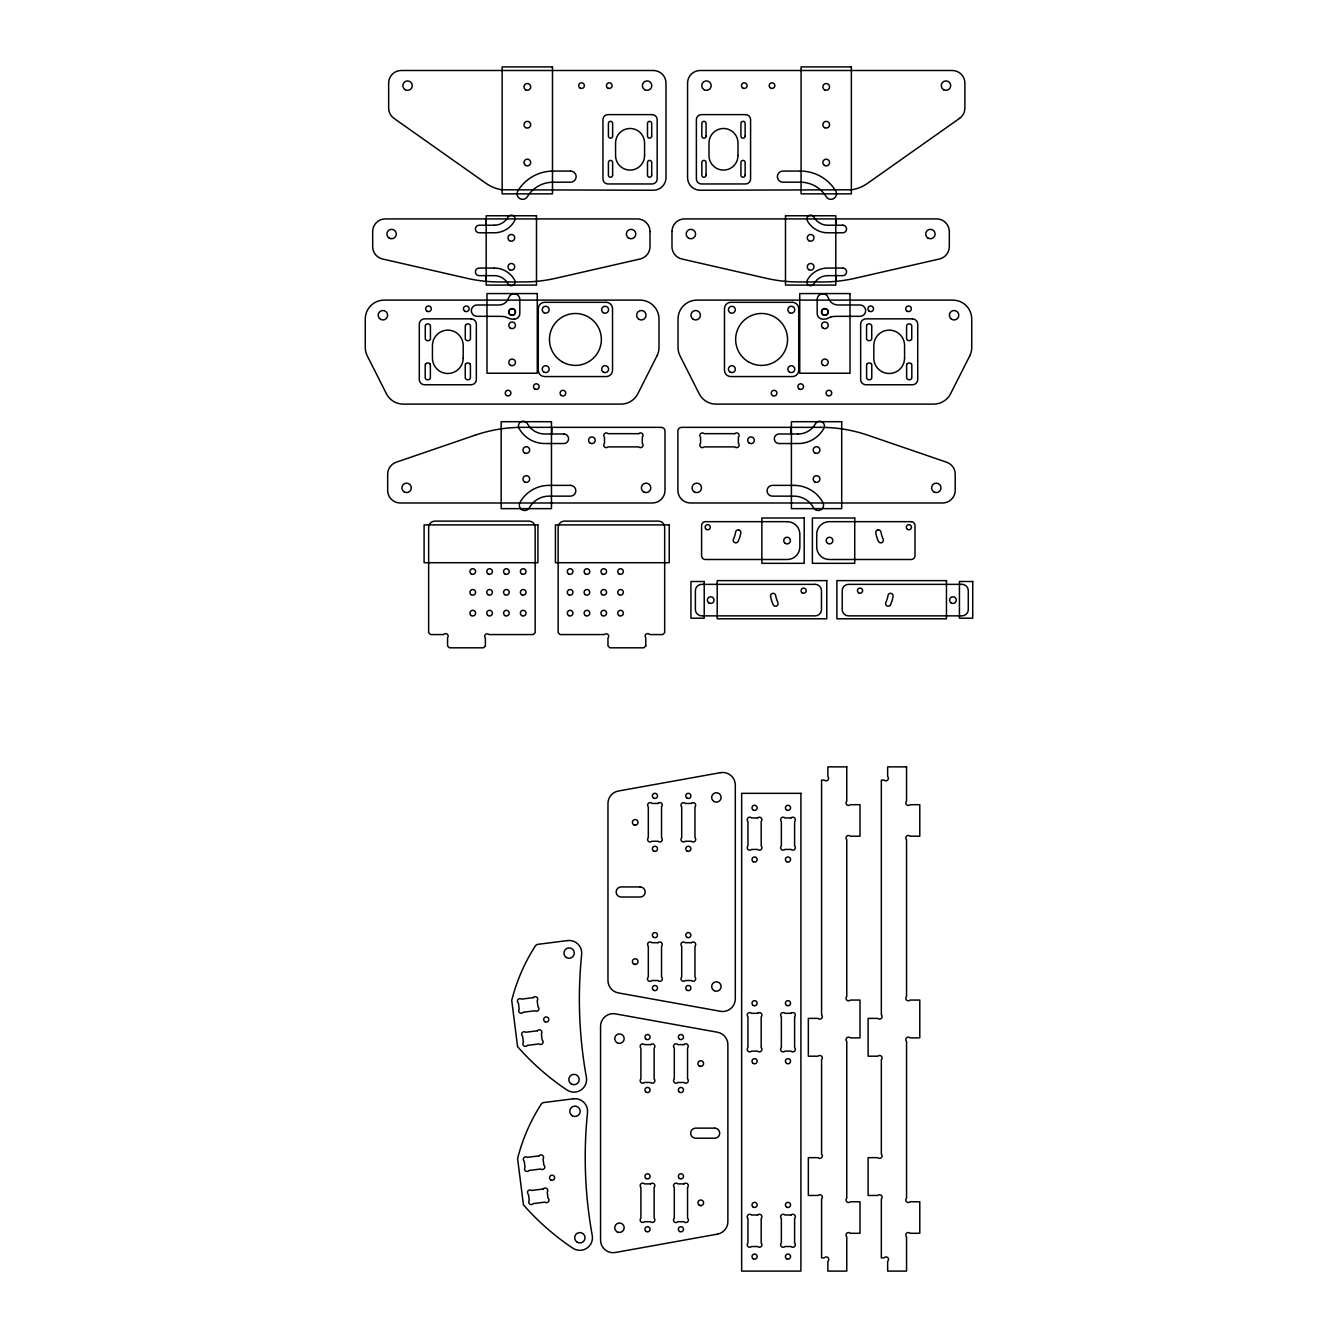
<?xml version="1.0" encoding="UTF-8"?>
<svg xmlns="http://www.w3.org/2000/svg" width="1338" height="1338" viewBox="0 0 1338 1338"><rect width="100%" height="100%" fill="white"/><g stroke="black" fill="none" stroke-linecap="round" stroke-linejoin="round"><path stroke-width="1.5" d="M836.166 281.315L836.166 275.645M836.166 225.219L836.166 218.914M425.484 364.087L426.37 363.284A2.994 2.994 0 0 1 429.414 363.418L430.083 364.087M465.524 364.087L466.193 363.418A2.994 2.994 0 0 1 469.22 363.3L470.123 364.087M866.89 364.087L867.777 363.284A2.994 2.994 0 0 1 870.821 363.418L871.49 364.087M906.93 364.087L907.599 363.418A2.994 2.994 0 0 1 910.626 363.3L911.513 364.087M910.576 340.354L911.462 339.551A1.806 1.806 0 0 0 911.747 338.581L911.747 325.97A1.806 1.806 0 0 0 911.446 325L910.793 324.331A2.994 2.994 0 0 0 907.749 324.231L906.863 325A1.806 1.806 0 0 0 906.579 325.97L906.579 338.581A1.806 1.806 0 0 0 906.863 339.551L907.532 340.22A2.994 2.994 0 0 0 910.559 340.337M791.026 427.357L791.026 433.663M551.858 427.357L551.858 433.663M485.811 218.914L485.811 225.219M485.811 275.645L485.811 281.315M425.484 364.087A1.806 1.806 0 0 0 425.2 365.057L425.2 377.651A1.806 1.806 0 0 0 425.484 378.621L426.153 379.29A2.994 2.994 0 0 0 429.197 379.407L430.083 378.621A1.806 1.806 0 0 0 430.368 377.651L430.368 365.057A1.806 1.806 0 0 0 430.083 364.087M465.524 364.087A1.806 1.806 0 0 0 465.239 365.057L465.239 377.651A1.806 1.806 0 0 0 465.524 378.621L466.41 379.423A2.994 2.994 0 0 0 469.437 379.29L470.123 378.621A1.806 1.806 0 0 0 470.407 377.651L470.407 365.057A1.806 1.806 0 0 0 470.106 364.087M871.473 364.087A1.806 1.806 0 0 1 871.774 365.057L871.774 377.651A1.806 1.806 0 0 1 871.473 378.621L870.603 379.423A2.994 2.994 0 0 1 867.559 379.29L866.89 378.621A1.806 1.806 0 0 1 866.606 377.651L866.606 365.057A1.806 1.806 0 0 1 866.89 364.087M911.513 364.087A1.806 1.806 0 0 1 911.814 365.057L911.814 377.651A1.806 1.806 0 0 1 911.513 378.621L910.844 379.29A2.994 2.994 0 0 1 907.816 379.407L906.93 378.621A1.806 1.806 0 0 1 906.629 377.651L906.629 365.057A1.806 1.806 0 0 1 906.93 364.087M700.978 1066.369A4.566 4.566 0 0 1 700.443 1066.369M700.978 1205.638A4.566 4.566 0 0 1 700.443 1205.638M635.399 964.43A4.566 4.566 0 0 1 634.864 964.43M635.399 825.178A4.566 4.566 0 0 1 634.864 825.178M650 231.524L650 246.677A12.611 12.611 0 0 1 640.216 258.97L555.655 278.304A144.972 144.972 0 0 1 523.342 281.95L499.342 281.95A144.972 144.972 0 0 1 467.029 278.304L382.467 258.97A12.611 12.611 0 0 1 372.683 246.677L372.683 231.524A12.611 12.611 0 0 1 385.277 218.914L637.406 218.914A12.611 12.611 0 0 1 650 231.524M671.977 231.524L671.977 246.677A12.611 12.611 0 0 0 681.778 258.97L766.34 278.304A144.972 144.972 0 0 0 798.635 281.95L822.653 281.95A144.972 144.972 0 0 0 854.949 278.304L939.51 258.97A12.611 12.611 0 0 0 949.311 246.677L949.311 231.524A12.611 12.611 0 0 0 936.7 218.914L684.588 218.914A12.611 12.611 0 0 0 671.977 231.524M785.49 215.769L785.49 285.094L835.798 285.094L835.798 215.769L785.49 215.769M656.941 355.941L637.841 393.74A18.916 18.916 0 0 1 620.966 404.109L403.29 404.109A18.916 18.916 0 0 1 386.414 393.74L367.298 355.941A18.916 18.916 0 0 1 365.274 347.412L365.274 319.013A18.916 18.916 0 0 1 384.173 300.113L640.066 300.113A18.916 18.916 0 0 1 658.982 319.013L658.982 347.412A18.916 18.916 0 0 1 656.941 355.941M969.699 355.941L950.599 393.74A18.916 18.916 0 0 1 933.723 404.109L716.047 404.109A18.916 18.916 0 0 1 699.172 393.74L680.055 355.941A18.916 18.916 0 0 1 678.032 347.412L678.032 319.013A18.916 18.916 0 0 1 696.931 300.113L952.823 300.113A18.916 18.916 0 0 1 971.739 319.013L971.739 347.412A18.916 18.916 0 0 1 969.699 355.941M425.685 324.816L425.551 325A1.806 1.806 0 0 0 425.267 325.97L425.267 338.581A1.806 1.806 0 0 0 425.551 339.551L426.437 340.354A2.994 2.994 0 0 0 429.481 340.22L430.15 339.551A1.806 1.806 0 0 0 430.435 338.581L430.435 325.97A1.806 1.806 0 0 0 430.134 325L429.264 324.214A2.994 2.994 0 0 0 426.22 324.331L425.685 324.816M465.691 324.816L465.557 325A1.806 1.806 0 0 0 465.273 325.97L465.273 338.581A1.806 1.806 0 0 0 465.557 339.551L466.226 340.22A2.994 2.994 0 0 0 469.27 340.337L470.156 339.551A1.806 1.806 0 0 0 470.441 338.581L470.441 325.97A1.806 1.806 0 0 0 470.156 325L469.487 324.331A2.994 2.994 0 0 0 466.46 324.231L465.691 324.816M866.991 324.816L866.857 325A1.806 1.806 0 0 0 866.556 325.97L866.556 338.581A1.806 1.806 0 0 0 866.857 339.551L867.726 340.354A2.994 2.994 0 0 0 870.77 340.22L871.439 339.551A1.806 1.806 0 0 0 871.74 338.581L871.74 325.97A1.806 1.806 0 0 0 871.439 325L870.57 324.214A2.994 2.994 0 0 0 867.526 324.331L866.991 324.816M485.376 645.919L483.486 647.809L449.451 647.809L447.561 645.919L447.561 637.708A2.525 2.525 0 0 0 447.193 634.128A2.525 2.525 0 0 0 443.614 634.563L430.535 634.563L428.645 632.673L428.645 527.423A6.305 6.305 0 0 1 434.95 521.118L528.861 521.118A6.305 6.305 0 0 1 535.167 527.423L535.167 632.673L533.277 634.563L488.939 634.563A2.525 2.525 0 0 0 485.376 634.563A2.525 2.525 0 0 0 485.376 638.126L485.376 645.919M645.769 645.919L643.879 647.809L609.844 647.809L607.954 645.919L607.954 638.126A2.525 2.525 0 0 0 607.954 634.563A2.525 2.525 0 0 0 604.375 634.563L560.053 634.563L558.147 632.673L558.147 527.423A6.305 6.305 0 0 1 564.452 521.118L658.363 521.118A6.305 6.305 0 0 1 664.668 527.423L664.668 632.673L662.778 634.563L649.699 634.563A2.525 2.525 0 0 0 646.137 634.128A2.525 2.525 0 0 0 645.769 637.708L645.769 645.919M830.58 317.039L827.135 318.661A15.722 15.722 0 0 1 823.589 319.163L822.536 319.146A5.67 5.67 0 0 1 817.184 313.493L817.184 299.327A5.67 5.67 0 0 1 828.272 297.722A10.169 10.169 0 0 0 838.023 304.997L860.016 304.997A5.67 5.67 0 0 1 865.669 310.667A5.67 5.67 0 0 1 860.016 316.32L838.023 316.32A41.026 41.026 0 0 0 832.336 316.621L830.58 317.039M959.547 118.38L867.542 183.339A37.815 37.815 0 0 1 851.754 189.779L700.175 190.247A12.611 12.611 0 0 1 687.565 177.653L687.565 83.107A12.611 12.611 0 0 1 700.175 70.496L952.288 70.496A12.611 12.611 0 0 1 964.882 83.107L964.882 108.094A12.611 12.611 0 0 1 959.547 118.38M475.107 435.185L396.182 462.246A12.611 12.611 0 0 0 387.669 474.17L387.669 490.377A12.611 12.611 0 0 0 400.279 502.988L652.392 502.988A12.611 12.611 0 0 0 665.003 490.377L665.003 431.137A3.78 3.78 0 0 0 661.206 427.357L522.138 427.357A144.972 144.972 0 0 0 475.107 435.185M720.446 772.662L618.34 791.026A12.611 12.611 0 0 0 607.97 803.436L607.97 980.52A12.611 12.611 0 0 0 618.34 992.913L720.446 1011.294A12.611 12.611 0 0 0 735.298 998.884L735.298 785.072A12.611 12.611 0 0 0 720.446 772.662M717.503 1234.121L615.396 1252.485A12.611 12.611 0 0 1 600.561 1240.075L600.561 1026.279A12.611 12.611 0 0 1 615.396 1013.87L717.503 1032.234A12.611 12.611 0 0 1 727.872 1044.644L727.872 1221.711A12.611 12.611 0 0 1 717.503 1234.121M567.529 940.581L538.01 944.31A3.78 3.78 0 0 0 535.3 946.016A182.788 182.788 0 0 0 511.735 1000.372L517.572 1046.634A252.113 252.113 0 0 0 566.978 1090.002A12.611 12.611 0 0 0 586.395 1077.274A437.827 437.827 0 0 1 581.662 954.379A12.611 12.611 0 0 0 567.529 940.581M533.21 997.646L521.519 999.135A2.525 2.525 0 0 0 517.973 999.57A2.525 2.525 0 0 0 518.425 1003.115L519.194 1009.17A2.525 2.525 0 0 0 519.646 1012.699A2.525 2.525 0 0 0 523.175 1012.264L534.865 1010.775A2.525 2.525 0 0 0 538.394 1010.341A2.525 2.525 0 0 0 537.96 1006.795L537.19 1000.74A2.525 2.525 0 0 0 536.739 997.195A2.525 2.525 0 0 0 533.21 997.646M537.391 1030.795L525.7 1032.267A2.525 2.525 0 0 0 522.171 1032.719A2.525 2.525 0 0 0 522.623 1036.248L523.392 1042.302A2.525 2.525 0 0 0 523.827 1045.848A2.525 2.525 0 0 0 527.373 1045.396L539.047 1043.924A2.525 2.525 0 0 0 542.592 1043.473A2.525 2.525 0 0 0 542.141 1039.944L541.372 1033.873A2.525 2.525 0 0 0 540.937 1030.344A2.525 2.525 0 0 0 537.391 1030.795M573.4 1098.782L543.864 1102.529A3.78 3.78 0 0 0 541.171 1104.235A182.788 182.788 0 0 0 517.589 1158.574L523.442 1204.852A252.113 252.113 0 0 0 572.848 1248.22A12.611 12.611 0 0 0 592.249 1235.492A437.827 437.827 0 0 1 587.516 1112.58A12.611 12.611 0 0 0 573.4 1098.782M539.063 1155.865L527.373 1157.337A2.525 2.525 0 0 0 523.844 1157.788A2.525 2.525 0 0 0 524.279 1161.317L525.048 1167.388A2.525 2.525 0 0 0 525.5 1170.917A2.525 2.525 0 0 0 529.045 1170.466L540.719 1168.994A2.525 2.525 0 0 0 544.265 1168.542A2.525 2.525 0 0 0 543.813 1165.013L543.044 1158.959A2.525 2.525 0 0 0 542.592 1155.413A2.525 2.525 0 0 0 539.063 1155.865M543.245 1188.997L531.571 1190.486A2.525 2.525 0 0 0 528.025 1190.92A2.525 2.525 0 0 0 528.477 1194.466L529.246 1200.521A2.525 2.525 0 0 0 529.697 1204.066A2.525 2.525 0 0 0 533.226 1203.615L544.917 1202.143A2.525 2.525 0 0 0 548.446 1201.691A2.525 2.525 0 0 0 548.011 1198.146L547.242 1192.091A2.525 2.525 0 0 0 546.79 1188.562A2.525 2.525 0 0 0 543.245 1188.997M514.461 319.146L513.424 319.163A15.722 15.722 0 0 1 509.878 318.645L504.677 316.671A41.026 41.026 0 0 0 498.99 316.353L476.997 316.32A5.67 5.67 0 0 1 471.327 310.667A5.67 5.67 0 0 1 476.997 304.997L498.99 304.997A10.169 10.169 0 0 0 508.741 297.722A5.67 5.67 0 0 1 519.83 299.327L519.83 313.493A5.67 5.67 0 0 1 514.461 319.146M552.477 66.9L502.168 66.9L502.168 193.859L552.477 193.859L552.477 66.9M851.369 66.9L801.077 66.9L801.077 193.859L851.369 193.859L851.369 66.9M653.379 70.496L401.266 70.496A12.611 12.611 0 0 0 388.656 83.107L388.656 108.094A12.611 12.611 0 0 0 393.991 118.38L485.995 183.339A37.815 37.815 0 0 0 501.8 189.779L653.379 190.247A12.611 12.611 0 0 0 665.99 177.653L665.99 83.107A12.611 12.611 0 0 0 653.379 70.496M652.124 114.616L608.004 114.616A5.034 5.034 0 0 0 602.953 119.667L602.953 178.907A5.034 5.034 0 0 0 608.004 183.958L652.124 183.958A5.034 5.034 0 0 0 657.159 178.907L657.159 119.667A5.034 5.034 0 0 0 652.124 114.616M745.55 114.616L701.43 114.616A5.034 5.034 0 0 0 696.379 119.667L696.379 178.907A5.034 5.034 0 0 0 701.43 183.958L745.55 183.958A5.034 5.034 0 0 0 750.585 178.907L750.585 119.667A5.034 5.034 0 0 0 745.55 114.616M570.59 171.08L553.163 171.08A41.378 41.378 0 0 0 517.856 190.866A5.569 5.569 0 0 0 519.713 198.526A5.569 5.569 0 0 0 527.356 196.686A30.256 30.256 0 0 1 553.163 182.202L570.59 182.202A5.569 5.569 0 0 0 576.143 176.633A5.569 5.569 0 0 0 570.59 171.08M800.375 171.08L782.964 171.08A5.569 5.569 0 0 0 777.395 176.633A5.569 5.569 0 0 0 782.964 182.202L800.375 182.202A30.256 30.256 0 0 1 826.182 196.686A5.569 5.569 0 0 0 833.842 198.526A5.569 5.569 0 0 0 835.681 190.866A41.378 41.378 0 0 0 800.375 171.08M536.488 215.769L486.196 215.769L486.196 285.094L536.488 285.094L536.488 215.769M494.324 225.219L479.205 225.219A3.78 3.78 0 0 0 475.408 228.999A3.78 3.78 0 0 0 479.205 232.779L494.324 232.779A23.181 23.181 0 0 0 514.662 220.737A3.78 3.78 0 0 0 513.156 215.602A3.78 3.78 0 0 0 508.022 217.091A15.604 15.604 0 0 1 494.324 225.219M842.789 225.219L827.653 225.219A15.604 15.604 0 0 1 813.956 217.107A3.78 3.78 0 0 0 808.821 215.602A3.78 3.78 0 0 0 807.332 220.737A23.181 23.181 0 0 0 827.653 232.779L842.789 232.779A3.78 3.78 0 0 0 846.569 228.999A3.78 3.78 0 0 0 842.789 225.219M494.324 268.068L479.205 268.068A3.78 3.78 0 0 0 475.408 271.865A3.78 3.78 0 0 0 479.205 275.645L494.324 275.645A15.604 15.604 0 0 1 508.022 283.756A3.78 3.78 0 0 0 513.156 285.262A3.78 3.78 0 0 0 514.662 280.127A23.181 23.181 0 0 0 494.324 268.068M842.789 268.068L827.653 268.068A23.181 23.181 0 0 0 807.332 280.127A3.78 3.78 0 0 0 808.821 285.262A3.78 3.78 0 0 0 813.956 283.756A15.604 15.604 0 0 1 827.653 275.645L842.789 275.645A3.78 3.78 0 0 0 846.569 271.865A3.78 3.78 0 0 0 842.789 268.068M537.274 293.574L486.982 293.574L486.982 373.218L537.274 373.218L537.274 293.574M850.031 293.574L799.739 293.574L799.739 373.218L850.031 373.218L850.031 293.574M606.231 302.321L544.583 302.321A6.305 6.305 0 0 0 538.277 308.61L538.277 370.258A6.305 6.305 0 0 0 544.583 376.563L606.231 376.563A6.305 6.305 0 0 0 612.536 370.258L612.536 308.61A6.305 6.305 0 0 0 606.231 302.321M792.431 302.321L730.782 302.321A6.305 6.305 0 0 0 724.477 308.61L724.477 370.258A6.305 6.305 0 0 0 730.782 376.563L792.431 376.563A6.305 6.305 0 0 0 798.719 370.258L798.719 308.61A6.305 6.305 0 0 0 792.431 302.321M471.06 318.845L424.581 318.845A5.302 5.302 0 0 0 419.296 324.147L419.296 379.49A5.302 5.302 0 0 0 424.581 384.775L471.06 384.775A5.302 5.302 0 0 0 476.345 379.49L476.345 324.147A5.302 5.302 0 0 0 471.06 318.845M912.416 318.845L865.954 318.845A5.302 5.302 0 0 0 860.652 324.147L860.652 379.49A5.302 5.302 0 0 0 865.954 384.775L912.416 384.775A5.302 5.302 0 0 0 917.717 379.49L917.717 324.147A5.302 5.302 0 0 0 912.416 318.845M551.473 421.704L501.181 421.704L501.181 508.641L551.473 508.641L551.473 421.704M841.702 421.704L791.41 421.704L791.41 508.641L841.702 508.641L841.702 421.704M820.763 427.357L681.678 427.357A3.78 3.78 0 0 0 677.881 431.137L677.881 490.377A12.611 12.611 0 0 0 690.492 502.988L942.604 502.988A12.611 12.611 0 0 0 955.215 490.377L955.215 474.17A12.611 12.611 0 0 0 946.702 462.246L867.777 435.185A144.972 144.972 0 0 0 820.763 427.357M638.744 433.663L608.054 433.663A2.525 2.525 0 0 0 604.492 433.663A2.525 2.525 0 0 0 604.492 437.225L604.492 443.33A2.525 2.525 0 0 0 604.492 446.892A2.525 2.525 0 0 0 608.054 446.892L638.744 446.892A2.525 2.525 0 0 0 642.307 446.892A2.525 2.525 0 0 0 642.307 443.33L642.307 437.225A2.525 2.525 0 0 0 642.307 433.663A2.525 2.525 0 0 0 638.744 433.663M734.83 433.663L704.139 433.663A2.525 2.525 0 0 0 700.577 433.663A2.525 2.525 0 0 0 700.577 437.225L700.577 443.33A2.525 2.525 0 0 0 700.577 446.892A2.525 2.525 0 0 0 704.139 446.892L734.83 446.892A2.525 2.525 0 0 0 738.392 446.892A2.525 2.525 0 0 0 738.392 443.33L738.392 437.225A2.525 2.525 0 0 0 738.392 433.663A2.525 2.525 0 0 0 734.83 433.663M563.816 433.98L544.717 433.98A19.736 19.736 0 0 1 527.406 423.728A4.783 4.783 0 0 0 520.917 421.838A4.783 4.783 0 0 0 519.027 428.327A29.285 29.285 0 0 0 544.7 443.53L563.816 443.53A4.783 4.783 0 0 0 568.583 438.764A4.783 4.783 0 0 0 563.816 433.98M798.167 433.98L779.067 433.98A4.783 4.783 0 0 0 774.301 438.764A4.783 4.783 0 0 0 779.067 443.53L798.184 443.53A29.285 29.285 0 0 0 823.857 428.327A4.783 4.783 0 0 0 821.967 421.838A4.783 4.783 0 0 0 815.478 423.728A19.736 19.736 0 0 1 798.167 433.98M570.44 485.376L548.898 485.376A33.015 33.015 0 0 0 519.964 502.536A5.385 5.385 0 0 0 522.088 509.845A5.385 5.385 0 0 0 529.396 507.704A22.244 22.244 0 0 1 548.914 496.147L570.44 496.147A5.385 5.385 0 0 0 575.825 490.762A5.385 5.385 0 0 0 570.44 485.376M793.986 485.376L772.444 485.376A5.385 5.385 0 0 0 767.059 490.762A5.385 5.385 0 0 0 772.444 496.147L793.969 496.147A22.244 22.244 0 0 1 813.487 507.704A5.385 5.385 0 0 0 820.796 509.845A5.385 5.385 0 0 0 822.92 502.536A33.015 33.015 0 0 0 793.986 485.376M804.205 518.007L761.857 518.007L761.857 563.331L804.205 563.331L804.205 518.007M854.731 518.007L812.383 518.007L812.383 563.331L854.731 563.331L854.731 518.007M787.262 521.669L705.377 521.669A3.78 3.78 0 0 0 701.597 525.466L701.597 555.705A3.78 3.78 0 0 0 705.377 559.501L787.262 559.501A12.611 12.611 0 0 0 799.856 546.891L799.856 534.28A12.611 12.611 0 0 0 787.262 521.669M911.211 521.669L829.326 521.669A12.611 12.611 0 0 0 816.715 534.28L816.715 546.891A12.611 12.611 0 0 0 829.326 559.501L911.211 559.501A3.78 3.78 0 0 0 914.991 555.705L914.991 525.466A3.78 3.78 0 0 0 911.211 521.669M537.909 524.897L424.096 524.897L424.096 562.713L537.909 562.713L537.909 524.897M669.234 524.897L555.421 524.897L555.421 562.713L669.234 562.713L669.234 524.897M826.784 580.625L717.201 580.625L717.201 618.792L826.784 618.792L826.784 580.625M946.468 580.625L836.886 580.625L836.886 618.792L946.468 618.792L946.468 580.625M704.223 581.495L690.943 581.495L690.943 618.206L704.223 618.206L704.223 581.495M972.726 581.495L959.446 581.495L959.446 618.206L972.726 618.206L972.726 581.495M815.16 584.355L701.697 584.355A6.305 6.305 0 0 0 695.392 590.66L695.392 609.559A6.305 6.305 0 0 0 701.697 615.865L815.16 615.865A6.305 6.305 0 0 0 821.465 609.559L821.465 590.66A6.305 6.305 0 0 0 815.16 584.355M961.972 584.355L848.526 584.355A6.305 6.305 0 0 0 842.221 590.66L842.221 609.559A6.305 6.305 0 0 0 848.526 615.865L961.972 615.865A6.305 6.305 0 0 0 968.277 609.559L968.277 590.66A6.305 6.305 0 0 0 961.972 584.355M846.77 766.875L827.871 766.875L827.871 776.542A2.525 2.525 0 0 1 827.871 780.104A2.525 2.525 0 0 1 824.308 780.104L821.565 780.104L821.565 1014.823A2.525 2.525 0 0 1 821.565 1018.385A2.525 2.525 0 0 1 818.003 1018.385L808.336 1018.385L808.336 1056.2L818.003 1056.2A2.525 2.525 0 0 1 821.565 1056.2A2.525 2.525 0 0 1 821.565 1059.78L821.565 1154.075A2.525 2.525 0 0 1 821.565 1157.654A2.525 2.525 0 0 1 818.003 1157.654L808.336 1157.654L808.336 1195.47L818.003 1195.47A2.525 2.525 0 0 1 821.565 1195.47A2.525 2.525 0 0 1 821.565 1199.032L821.565 1257.871L824.292 1257.871A2.525 2.525 0 0 1 828.005 1257.653A2.525 2.525 0 0 1 827.871 1261.383L827.871 1271.1L846.77 1271.1L846.77 1236.847A2.525 2.525 0 0 1 846.77 1233.285A2.525 2.525 0 0 1 850.349 1233.285L860.016 1233.285L860.016 1201.775L850.349 1201.775A2.525 2.525 0 0 1 846.77 1201.775A2.525 2.525 0 0 1 846.77 1198.196L846.77 1041.466A2.525 2.525 0 0 1 846.77 1037.887A2.525 2.525 0 0 1 850.349 1037.887L860.016 1037.887L860.016 1000.071L850.349 1000.071A2.525 2.525 0 0 1 846.77 1000.071A2.525 2.525 0 0 1 846.77 996.509L846.77 839.762A2.525 2.525 0 0 1 846.77 836.2A2.525 2.525 0 0 1 850.349 836.2L860.016 836.2L860.016 804.69L850.349 804.69A2.525 2.525 0 0 1 846.77 804.69A2.525 2.525 0 0 1 846.77 801.128L846.77 766.875M906.545 766.875L887.646 766.875L887.646 776.542A2.525 2.525 0 0 1 887.646 780.104A2.525 2.525 0 0 1 884.084 780.104L881.341 780.104L881.341 1014.823A2.525 2.525 0 0 1 881.341 1018.385A2.525 2.525 0 0 1 877.778 1018.385L868.111 1018.385L868.111 1056.2L877.778 1056.2A2.525 2.525 0 0 1 881.341 1056.2A2.525 2.525 0 0 1 881.341 1059.78L881.341 1154.075A2.525 2.525 0 0 1 881.341 1157.654A2.525 2.525 0 0 1 877.778 1157.654L868.111 1157.654L868.111 1195.47L877.778 1195.47A2.525 2.525 0 0 1 881.341 1195.47A2.525 2.525 0 0 1 881.341 1199.032L881.341 1257.871L884.05 1257.871A2.525 2.525 0 0 1 887.78 1257.653A2.525 2.525 0 0 1 887.646 1261.383L887.646 1271.1L906.545 1271.1L906.545 1236.847A2.525 2.525 0 0 1 906.545 1233.285A2.525 2.525 0 0 1 910.124 1233.285L919.791 1233.285L919.791 1201.775L910.124 1201.775A2.525 2.525 0 0 1 906.545 1201.775A2.525 2.525 0 0 1 906.545 1198.196L906.545 1041.466A2.525 2.525 0 0 1 906.545 1037.887A2.525 2.525 0 0 1 910.124 1037.887L919.791 1037.887L919.791 1000.071L910.124 1000.071A2.525 2.525 0 0 1 906.545 1000.071A2.525 2.525 0 0 1 906.545 996.509L906.545 839.762A2.525 2.525 0 0 1 906.545 836.2A2.525 2.525 0 0 1 910.124 836.2L919.791 836.2L919.791 804.69L910.124 804.69A2.525 2.525 0 0 1 906.545 804.69A2.525 2.525 0 0 1 906.545 801.128L906.545 766.875M800.91 793.334L741.653 793.334L741.653 1271.1L800.91 1271.1L800.91 793.334M657.895 803.436L652.041 803.436A2.525 2.525 0 0 0 648.445 803.252A2.525 2.525 0 0 0 648.311 806.831L648.311 837.688A2.525 2.525 0 0 0 648.311 841.251A2.525 2.525 0 0 0 651.874 841.251L657.978 841.251A2.525 2.525 0 0 0 661.541 841.251A2.525 2.525 0 0 0 661.541 837.688L661.541 806.914A2.525 2.525 0 0 0 661.507 803.285A2.525 2.525 0 0 0 657.895 803.436M691.378 803.436L685.273 803.436A2.525 2.525 0 0 0 681.711 803.436A2.525 2.525 0 0 0 681.711 806.998L681.711 837.688A2.525 2.525 0 0 0 681.711 841.251A2.525 2.525 0 0 0 685.273 841.251L691.378 841.251A2.525 2.525 0 0 0 694.957 841.251A2.525 2.525 0 0 0 694.957 837.688L694.957 806.998A2.525 2.525 0 0 0 694.957 803.436A2.525 2.525 0 0 0 691.378 803.436M757.626 817.919L751.521 817.919A2.525 2.525 0 0 0 747.959 817.919A2.525 2.525 0 0 0 747.959 821.482L747.959 845.867A2.525 2.525 0 0 0 747.959 849.429A2.525 2.525 0 0 0 751.521 849.429L757.626 849.429A2.525 2.525 0 0 0 761.188 849.429A2.525 2.525 0 0 0 761.188 845.867L761.188 821.482A2.525 2.525 0 0 0 761.188 817.919A2.525 2.525 0 0 0 757.626 817.919M791.026 817.919L784.921 817.919A2.525 2.525 0 0 0 781.359 817.919A2.525 2.525 0 0 0 781.359 821.482L781.359 845.867A2.525 2.525 0 0 0 781.359 849.429A2.525 2.525 0 0 0 784.921 849.429L791.026 849.429A2.525 2.525 0 0 0 794.605 849.429A2.525 2.525 0 0 0 794.605 845.867L794.605 821.482A2.525 2.525 0 0 0 794.605 817.919A2.525 2.525 0 0 0 791.026 817.919M640.116 886.943L621.2 886.943A5.034 5.034 0 0 0 616.166 891.978A5.034 5.034 0 0 0 621.2 897.012L640.116 897.012A5.034 5.034 0 0 0 645.167 891.978A5.034 5.034 0 0 0 640.116 886.943M657.978 942.705L651.874 942.705A2.525 2.525 0 0 0 648.311 942.705A2.525 2.525 0 0 0 648.311 946.267L648.311 976.941A2.525 2.525 0 0 0 648.161 980.637A2.525 2.525 0 0 0 651.857 980.52L657.945 980.52A2.525 2.525 0 0 0 661.591 980.654A2.525 2.525 0 0 0 661.541 977.008L661.541 946.267A2.525 2.525 0 0 0 661.541 942.705A2.525 2.525 0 0 0 657.978 942.705M691.378 942.705L685.273 942.705A2.525 2.525 0 0 0 681.711 942.705A2.525 2.525 0 0 0 681.711 946.267L681.711 976.957A2.525 2.525 0 0 0 681.711 980.52A2.525 2.525 0 0 0 685.273 980.52L691.378 980.52A2.525 2.525 0 0 0 694.957 980.52A2.525 2.525 0 0 0 694.957 976.957L694.957 946.267A2.525 2.525 0 0 0 694.957 942.705A2.525 2.525 0 0 0 691.378 942.705M757.626 1013.318L751.521 1013.318A2.525 2.525 0 0 0 747.959 1013.318A2.525 2.525 0 0 0 747.959 1016.88L747.959 1047.57A2.525 2.525 0 0 0 747.959 1051.133A2.525 2.525 0 0 0 751.521 1051.133L757.626 1051.133A2.525 2.525 0 0 0 761.188 1051.133A2.525 2.525 0 0 0 761.188 1047.57L761.188 1016.88A2.525 2.525 0 0 0 761.188 1013.318A2.525 2.525 0 0 0 757.626 1013.318M791.026 1013.318L784.921 1013.318A2.525 2.525 0 0 0 781.359 1013.318A2.525 2.525 0 0 0 781.359 1016.88L781.359 1047.57A2.525 2.525 0 0 0 781.359 1051.133A2.525 2.525 0 0 0 784.921 1051.133L791.026 1051.133A2.525 2.525 0 0 0 794.605 1051.133A2.525 2.525 0 0 0 794.605 1047.57L794.605 1016.88A2.525 2.525 0 0 0 794.605 1013.318A2.525 2.525 0 0 0 791.026 1013.318M650.569 1044.644L644.464 1044.644A2.525 2.525 0 0 0 640.902 1044.644A2.525 2.525 0 0 0 640.902 1048.206L640.902 1078.896A2.525 2.525 0 0 0 640.902 1082.459A2.525 2.525 0 0 0 644.464 1082.459L650.569 1082.459A2.525 2.525 0 0 0 654.131 1082.459A2.525 2.525 0 0 0 654.131 1078.896L654.131 1048.206A2.525 2.525 0 0 0 654.131 1044.644A2.525 2.525 0 0 0 650.569 1044.644M683.818 1044.644L677.965 1044.644A2.525 2.525 0 0 0 674.335 1044.476A2.525 2.525 0 0 0 674.302 1048.106L674.302 1078.896A2.525 2.525 0 0 0 674.302 1082.459A2.525 2.525 0 0 0 677.864 1082.459L683.969 1082.459A2.525 2.525 0 0 0 687.548 1082.459A2.525 2.525 0 0 0 687.548 1078.896L687.548 1048.039A2.525 2.525 0 0 0 687.398 1044.443A2.525 2.525 0 0 0 683.818 1044.644M714.643 1128.135L695.743 1128.135A5.034 5.034 0 0 0 690.692 1133.169A5.034 5.034 0 0 0 695.743 1138.22L714.643 1138.22A5.034 5.034 0 0 0 719.693 1133.169A5.034 5.034 0 0 0 714.643 1128.135M650.569 1183.896L644.464 1183.896A2.525 2.525 0 0 0 640.902 1183.896A2.525 2.525 0 0 0 640.902 1187.458L640.902 1218.149A2.525 2.525 0 0 0 640.902 1221.711A2.525 2.525 0 0 0 644.464 1221.711L650.569 1221.711A2.525 2.525 0 0 0 654.131 1221.711A2.525 2.525 0 0 0 654.131 1218.149L654.131 1187.458A2.525 2.525 0 0 0 654.131 1183.896A2.525 2.525 0 0 0 650.569 1183.896M683.969 1183.896L677.864 1183.896A2.525 2.525 0 0 0 674.302 1183.896A2.525 2.525 0 0 0 674.302 1187.458L674.302 1218.199A2.525 2.525 0 0 0 674.252 1221.862A2.525 2.525 0 0 0 677.914 1221.711L684.002 1221.711A2.525 2.525 0 0 0 687.682 1221.828A2.525 2.525 0 0 0 687.548 1218.149L687.548 1187.458A2.525 2.525 0 0 0 687.548 1183.896A2.525 2.525 0 0 0 683.969 1183.896M757.626 1215.004L751.521 1215.004A2.525 2.525 0 0 0 747.959 1215.004A2.525 2.525 0 0 0 747.959 1218.567L747.959 1242.952A2.525 2.525 0 0 0 747.959 1246.514A2.525 2.525 0 0 0 751.521 1246.514L757.626 1246.514A2.525 2.525 0 0 0 761.188 1246.514A2.525 2.525 0 0 0 761.188 1242.952L761.188 1218.567A2.525 2.525 0 0 0 761.188 1215.004A2.525 2.525 0 0 0 757.626 1215.004M791.026 1215.004L784.921 1215.004A2.525 2.525 0 0 0 781.359 1215.004A2.525 2.525 0 0 0 781.359 1218.567L781.359 1242.952A2.525 2.525 0 0 0 781.359 1246.514A2.525 2.525 0 0 0 784.921 1246.514L791.026 1246.514A2.525 2.525 0 0 0 794.605 1246.514A2.525 2.525 0 0 0 794.605 1242.952L794.605 1218.567A2.525 2.525 0 0 0 794.605 1215.004A2.525 2.525 0 0 0 791.026 1215.004M904.572 358.116L904.572 345.505A15.387 15.387 0 0 0 889.185 330.135A15.387 15.387 0 0 0 873.814 345.505L873.814 358.116A15.387 15.387 0 0 0 889.185 373.503A15.387 15.387 0 0 0 904.572 358.116M745.132 136.058L745.132 123.447A2.107 2.107 0 0 0 743.025 121.34A2.107 2.107 0 0 0 740.918 123.447L740.918 136.058A2.107 2.107 0 0 0 743.025 138.165A2.107 2.107 0 0 0 745.132 136.058M745.132 175.127L745.132 162.517A2.107 2.107 0 0 0 743.025 160.409A2.107 2.107 0 0 0 740.918 162.517L740.918 175.127A2.107 2.107 0 0 0 743.025 177.235A2.107 2.107 0 0 0 745.132 175.127M737.991 155.593L737.991 142.982A14.501 14.501 0 0 0 723.49 128.481A14.501 14.501 0 0 0 708.989 142.982L708.989 155.593A14.501 14.501 0 0 0 723.49 170.093A14.501 14.501 0 0 0 737.991 155.593M706.063 136.058L706.063 123.447A2.107 2.107 0 0 0 703.955 121.34A2.107 2.107 0 0 0 701.831 123.447L701.831 136.058A2.107 2.107 0 0 0 703.955 138.165A2.107 2.107 0 0 0 706.063 136.058M706.063 175.127L706.063 162.517A2.107 2.107 0 0 0 703.955 160.409A2.107 2.107 0 0 0 701.831 162.517L701.831 175.127A2.107 2.107 0 0 0 703.955 177.235A2.107 2.107 0 0 0 706.063 175.127M651.706 136.058L651.706 123.447A2.107 2.107 0 0 0 649.599 121.34A2.107 2.107 0 0 0 647.492 123.447L647.492 136.058A2.107 2.107 0 0 0 649.599 138.165A2.107 2.107 0 0 0 651.706 136.058M651.706 175.127L651.706 162.517A2.107 2.107 0 0 0 649.599 160.409A2.107 2.107 0 0 0 647.492 162.517L647.492 175.127A2.107 2.107 0 0 0 649.599 177.235A2.107 2.107 0 0 0 651.706 175.127M644.565 155.593L644.565 142.982A14.501 14.501 0 0 0 630.064 128.481A14.501 14.501 0 0 0 615.564 142.982L615.564 155.593A14.501 14.501 0 0 0 630.064 170.093A14.501 14.501 0 0 0 644.565 155.593M612.637 136.058L612.637 123.447A2.107 2.107 0 0 0 610.513 121.34A2.107 2.107 0 0 0 608.405 123.447L608.405 136.058A2.107 2.107 0 0 0 610.513 138.165A2.107 2.107 0 0 0 612.637 136.058M612.637 175.127L612.637 162.517A2.107 2.107 0 0 0 610.513 160.409A2.107 2.107 0 0 0 608.405 162.517L608.405 175.127A2.107 2.107 0 0 0 610.513 177.235A2.107 2.107 0 0 0 612.637 175.127M463.199 358.116L463.199 345.505A15.387 15.387 0 0 0 447.829 330.135A15.387 15.387 0 0 0 432.442 345.505L432.442 358.116A15.387 15.387 0 0 0 447.829 373.503A15.387 15.387 0 0 0 463.199 358.116M525.633 127.628A3.378 3.378 0 0 0 530.701 124.702A3.378 3.378 0 0 0 525.633 121.791A3.378 3.378 0 0 0 525.633 127.628M525.633 89.813A3.378 3.378 0 0 0 530.701 86.886A3.378 3.378 0 0 0 525.633 83.96A3.378 3.378 0 0 0 525.633 89.813M525.633 165.444A3.378 3.378 0 0 0 530.701 162.517A3.378 3.378 0 0 0 525.633 159.607A3.378 3.378 0 0 0 525.633 165.444M405.197 89.713A4.733 4.733 0 0 0 412.288 85.632A4.733 4.733 0 0 0 405.197 81.534A4.733 4.733 0 0 0 405.197 89.713M644.715 89.713A4.733 4.733 0 0 0 651.807 85.632A4.733 4.733 0 0 0 644.715 81.534A4.733 4.733 0 0 0 644.715 89.713M580.107 88.091A2.843 2.843 0 0 0 584.371 85.632A2.843 2.843 0 0 0 580.107 83.173A2.843 2.843 0 0 0 580.107 88.091M607.837 88.091A2.843 2.843 0 0 0 612.102 85.632A2.843 2.843 0 0 0 607.837 83.173A2.843 2.843 0 0 0 607.837 88.091M742.874 88.091A2.843 2.843 0 0 0 747.122 85.632A2.843 2.843 0 0 0 742.874 83.173A2.843 2.843 0 0 0 742.874 88.091M770.604 88.091A2.843 2.843 0 0 0 774.853 85.632A2.843 2.843 0 0 0 770.604 83.173A2.843 2.843 0 0 0 770.604 88.091M704.106 89.713A4.733 4.733 0 0 0 711.197 85.632A4.733 4.733 0 0 0 704.106 81.534A4.733 4.733 0 0 0 704.106 89.713M943.625 89.713A4.733 4.733 0 0 0 950.716 85.632A4.733 4.733 0 0 0 943.625 81.534A4.733 4.733 0 0 0 943.625 89.713M824.543 165.444A3.378 3.378 0 0 0 829.593 162.517A3.378 3.378 0 0 0 824.543 159.607A3.378 3.378 0 0 0 824.543 165.444M824.543 89.813A3.378 3.378 0 0 0 829.593 86.886A3.378 3.378 0 0 0 824.543 83.96A3.378 3.378 0 0 0 824.543 89.813M824.543 127.628A3.378 3.378 0 0 0 829.593 124.702A3.378 3.378 0 0 0 824.543 121.791A3.378 3.378 0 0 0 824.543 127.628M628.726 238.131A4.733 4.733 0 0 0 635.818 234.033A4.733 4.733 0 0 0 628.726 229.952A4.733 4.733 0 0 0 628.726 238.131M509.661 269.741A3.378 3.378 0 0 0 514.712 266.814A3.378 3.378 0 0 0 509.661 263.904A3.378 3.378 0 0 0 509.661 269.741M509.444 240.623A3.378 3.378 0 0 0 514.712 238.064A3.378 3.378 0 0 0 509.862 234.786A3.378 3.378 0 0 0 509.444 240.623M389.224 238.131A4.733 4.733 0 0 0 396.316 234.033A4.733 4.733 0 0 0 389.224 229.952A4.733 4.733 0 0 0 389.224 238.131M928.037 238.131A4.733 4.733 0 0 0 935.128 234.033A4.733 4.733 0 0 0 928.037 229.952A4.733 4.733 0 0 0 928.037 238.131M808.955 240.74A3.378 3.378 0 0 0 814.022 237.829A3.378 3.378 0 0 0 808.955 234.903A3.378 3.378 0 0 0 808.955 240.74M808.955 269.741A3.378 3.378 0 0 0 814.022 266.814A3.378 3.378 0 0 0 808.955 263.904A3.378 3.378 0 0 0 808.955 269.741M688.518 238.131A4.733 4.733 0 0 0 695.609 234.033A4.733 4.733 0 0 0 688.518 229.952A4.733 4.733 0 0 0 688.518 238.131M510.447 314.882A3.345 3.345 0 0 0 515.465 311.988A3.345 3.345 0 0 0 510.447 309.028A3.345 3.345 0 0 0 510.447 314.815A3.345 3.345 0 0 0 515.465 311.921A3.345 3.345 0 0 0 510.447 309.095A3.345 3.345 0 0 0 510.447 314.882M561.324 395.479A2.843 2.843 0 0 0 565.757 393.339A2.843 2.843 0 0 0 561.676 390.579A2.843 2.843 0 0 0 561.324 395.479M380.544 319.33A4.733 4.733 0 0 0 387.635 315.233A4.733 4.733 0 0 0 380.544 311.135A4.733 4.733 0 0 0 380.544 319.33M506.667 395.546A2.843 2.843 0 0 0 510.932 393.088A2.843 2.843 0 0 0 506.667 390.629A2.843 2.843 0 0 0 506.667 395.546M534.899 389.057A2.843 2.843 0 0 0 539.147 386.598A2.843 2.843 0 0 0 534.899 384.157A2.843 2.843 0 0 0 534.899 389.057M464.871 311.252A2.843 2.843 0 0 0 469.136 308.794A2.843 2.843 0 0 0 464.871 306.335A2.843 2.843 0 0 0 464.871 311.252M638.678 319.146A4.733 4.733 0 0 0 646.053 315.567A4.733 4.733 0 0 0 639.263 310.985A4.733 4.733 0 0 0 638.678 319.146M427.056 311.252A2.843 2.843 0 0 0 431.321 308.794A2.843 2.843 0 0 0 427.056 306.335A2.843 2.843 0 0 0 427.056 311.252M603.388 312.724A3.462 3.462 0 0 0 608.589 309.73A3.462 3.462 0 0 0 603.388 306.72A3.462 3.462 0 0 0 603.388 312.724M603.388 372.148A3.462 3.462 0 0 0 608.589 369.154A3.462 3.462 0 0 0 603.388 366.144A3.462 3.462 0 0 0 603.388 372.148M543.746 372.014A3.462 3.462 0 0 0 549.149 369.405A3.462 3.462 0 0 0 544.181 366.027A3.462 3.462 0 0 0 543.746 372.014M543.964 312.724A3.462 3.462 0 0 0 549.165 309.73A3.462 3.462 0 0 0 543.964 306.72A3.462 3.462 0 0 0 543.964 312.724M562.428 361.929A25.974 25.974 0 0 0 601.364 339.434A25.974 25.974 0 0 0 562.428 316.955A25.974 25.974 0 0 0 562.428 361.929M510.246 328.078A3.345 3.345 0 0 0 515.448 325.552A3.345 3.345 0 0 0 510.664 322.307A3.345 3.345 0 0 0 510.246 328.078M510.447 365.274A3.345 3.345 0 0 0 515.465 362.381A3.345 3.345 0 0 0 510.447 359.487A3.345 3.345 0 0 0 510.447 365.274M823.205 365.274A3.345 3.345 0 0 0 828.222 362.381A3.345 3.345 0 0 0 823.205 359.487A3.345 3.345 0 0 0 823.205 365.274M823.205 328.211A3.345 3.345 0 0 0 828.222 325.318A3.345 3.345 0 0 0 823.205 322.425A3.345 3.345 0 0 0 823.205 328.211M748.611 361.929A25.974 25.974 0 0 0 787.564 339.434A25.974 25.974 0 0 0 748.611 316.955A25.974 25.974 0 0 0 748.611 361.929M789.587 312.724A3.462 3.462 0 0 0 794.772 309.73A3.462 3.462 0 0 0 789.587 306.72A3.462 3.462 0 0 0 789.587 312.724M789.587 372.148A3.462 3.462 0 0 0 794.772 369.154A3.462 3.462 0 0 0 789.587 366.144A3.462 3.462 0 0 0 789.587 372.148M730.163 372.148A3.462 3.462 0 0 0 735.348 369.154A3.462 3.462 0 0 0 730.163 366.144A3.462 3.462 0 0 0 730.163 372.148M730.163 312.724A3.462 3.462 0 0 0 735.348 309.73A3.462 3.462 0 0 0 730.163 306.72A3.462 3.462 0 0 0 730.163 312.724M907.114 311.252A2.843 2.843 0 0 0 911.362 308.794A2.843 2.843 0 0 0 907.114 306.335A2.843 2.843 0 0 0 907.114 311.252M693.301 319.33A4.733 4.733 0 0 0 700.393 315.233A4.733 4.733 0 0 0 693.301 311.135A4.733 4.733 0 0 0 693.301 319.33M869.299 311.252A2.843 2.843 0 0 0 873.547 308.794A2.843 2.843 0 0 0 869.299 306.335A2.843 2.843 0 0 0 869.299 311.252M799.271 389.057A2.843 2.843 0 0 0 803.536 386.598A2.843 2.843 0 0 0 799.271 384.157A2.843 2.843 0 0 0 799.271 389.057M827.503 395.546A2.843 2.843 0 0 0 831.751 393.088A2.843 2.843 0 0 0 827.503 390.629A2.843 2.843 0 0 0 827.503 395.546M951.736 319.33A4.733 4.733 0 0 0 958.811 315.233A4.733 4.733 0 0 0 951.736 311.135A4.733 4.733 0 0 0 951.736 319.33M772.662 395.596A2.843 2.843 0 0 0 776.926 393.138A2.843 2.843 0 0 0 772.662 390.679A2.843 2.843 0 0 0 772.662 395.596M823.205 314.815A3.345 3.345 0 0 0 828.222 311.921A3.345 3.345 0 0 0 823.205 309.028A3.345 3.345 0 0 0 823.205 314.815A3.345 3.345 0 0 0 828.222 311.988A3.345 3.345 0 0 0 823.205 309.095A3.345 3.345 0 0 0 823.205 314.882M524.647 452.963A3.378 3.378 0 0 0 529.697 450.036A3.378 3.378 0 0 0 524.647 447.126A3.378 3.378 0 0 0 524.647 452.963M524.647 481.964A3.378 3.378 0 0 0 529.697 479.037A3.378 3.378 0 0 0 524.647 476.111A3.378 3.378 0 0 0 524.647 481.964M643.729 491.949A4.733 4.733 0 0 0 650.82 487.868A4.733 4.733 0 0 0 643.729 483.771A4.733 4.733 0 0 0 643.729 491.949M404.21 491.949A4.733 4.733 0 0 0 411.301 487.868A4.733 4.733 0 0 0 404.21 483.771A4.733 4.733 0 0 0 404.21 491.949M590.209 443.162A3.345 3.345 0 0 0 595.226 440.269A3.345 3.345 0 0 0 590.209 437.375A3.345 3.345 0 0 0 590.209 443.162M749.129 443.045A3.345 3.345 0 0 0 754.331 440.52A3.345 3.345 0 0 0 749.548 437.275A3.345 3.345 0 0 0 749.129 443.045M933.656 491.782A4.733 4.733 0 0 0 941.015 488.203A4.733 4.733 0 0 0 934.242 483.603A4.733 4.733 0 0 0 933.656 491.782M694.154 491.782A4.733 4.733 0 0 0 701.513 488.203A4.733 4.733 0 0 0 694.74 483.603A4.733 4.733 0 0 0 694.154 491.782M814.658 481.831A3.378 3.378 0 0 0 819.91 479.272A3.378 3.378 0 0 0 815.076 476.01A3.378 3.378 0 0 0 814.658 481.831M814.658 452.829A3.378 3.378 0 0 0 819.91 450.287A3.378 3.378 0 0 0 815.076 447.009A3.378 3.378 0 0 0 814.658 452.829M585.526 615.597A2.843 2.843 0 0 0 589.774 613.139A2.843 2.843 0 0 0 585.526 610.68A2.843 2.843 0 0 0 585.526 615.597M602.117 594.657A2.843 2.843 0 0 0 606.566 592.583A2.843 2.843 0 0 0 602.552 589.757A2.843 2.843 0 0 0 602.117 594.657M602.117 573.851A2.843 2.843 0 0 0 606.566 571.794A2.843 2.843 0 0 0 602.552 568.968A2.843 2.843 0 0 0 602.117 573.851M585.308 573.851A2.843 2.843 0 0 0 589.757 571.794A2.843 2.843 0 0 0 585.743 568.968A2.843 2.843 0 0 0 585.308 573.851M585.308 594.657A2.843 2.843 0 0 0 589.757 592.583A2.843 2.843 0 0 0 585.743 589.757A2.843 2.843 0 0 0 585.308 594.657M602.334 615.597A2.843 2.843 0 0 0 606.582 613.139A2.843 2.843 0 0 0 602.334 610.68A2.843 2.843 0 0 0 602.334 615.597M568.717 615.597A2.843 2.843 0 0 0 572.965 613.139A2.843 2.843 0 0 0 568.717 610.68A2.843 2.843 0 0 0 568.717 615.597M618.925 594.657A2.843 2.843 0 0 0 623.374 592.583A2.843 2.843 0 0 0 619.36 589.757A2.843 2.843 0 0 0 618.925 594.657M618.925 573.851A2.843 2.843 0 0 0 623.374 571.794A2.843 2.843 0 0 0 619.36 568.968A2.843 2.843 0 0 0 618.925 573.851M568.499 573.851A2.843 2.843 0 0 0 572.948 571.794A2.843 2.843 0 0 0 568.934 568.968A2.843 2.843 0 0 0 568.499 573.851M568.717 594.791A2.843 2.843 0 0 0 572.965 592.333A2.843 2.843 0 0 0 568.717 589.874A2.843 2.843 0 0 0 568.717 594.791M619.143 615.597A2.843 2.843 0 0 0 623.391 613.139A2.843 2.843 0 0 0 619.143 610.68A2.843 2.843 0 0 0 619.143 615.597M471.361 615.597A2.843 2.843 0 0 0 475.609 613.139A2.843 2.843 0 0 0 471.361 610.68A2.843 2.843 0 0 0 471.361 615.597M521.77 594.791A2.843 2.843 0 0 0 526.035 592.333A2.843 2.843 0 0 0 521.77 589.874A2.843 2.843 0 0 0 521.77 594.791M521.77 573.985A2.843 2.843 0 0 0 526.035 571.543A2.843 2.843 0 0 0 521.77 569.085A2.843 2.843 0 0 0 521.77 573.985M471.143 573.851A2.843 2.843 0 0 0 475.592 571.794A2.843 2.843 0 0 0 471.578 568.968A2.843 2.843 0 0 0 471.143 573.851M471.143 594.657A2.843 2.843 0 0 0 475.592 592.583A2.843 2.843 0 0 0 471.578 589.757A2.843 2.843 0 0 0 471.143 594.657M521.77 615.597A2.843 2.843 0 0 0 526.035 613.139A2.843 2.843 0 0 0 521.77 610.68A2.843 2.843 0 0 0 521.77 615.597M487.952 615.463A2.843 2.843 0 0 0 492.401 613.389A2.843 2.843 0 0 0 488.387 610.563A2.843 2.843 0 0 0 487.952 615.463M504.761 594.657A2.843 2.843 0 0 0 509.209 592.583A2.843 2.843 0 0 0 505.195 589.757A2.843 2.843 0 0 0 504.761 594.657M504.761 573.851A2.843 2.843 0 0 0 509.209 571.794A2.843 2.843 0 0 0 505.195 568.968A2.843 2.843 0 0 0 504.761 573.851M488.169 573.985A2.843 2.843 0 0 0 492.417 571.543A2.843 2.843 0 0 0 488.169 569.085A2.843 2.843 0 0 0 488.169 573.985M487.952 594.657A2.843 2.843 0 0 0 492.401 592.583A2.843 2.843 0 0 0 488.387 589.757A2.843 2.843 0 0 0 487.952 594.657M504.978 615.597A2.843 2.843 0 0 0 509.226 613.139A2.843 2.843 0 0 0 504.978 610.68A2.843 2.843 0 0 0 504.978 615.597M877.929 529.898A2.626 2.626 0 0 0 875.788 532.925A33.584 33.584 0 0 0 878.397 541.305A2.626 2.626 0 0 0 881.876 542.592A2.626 2.626 0 0 0 883.147 539.114A28.349 28.349 0 0 1 880.956 532.039A2.626 2.626 0 0 0 877.929 529.898M827.637 543.345A3.345 3.345 0 0 0 832.855 540.82A3.345 3.345 0 0 0 828.055 537.575A3.345 3.345 0 0 0 827.637 543.345M907.582 529.463A2.592 2.592 0 0 0 911.462 527.222A2.592 2.592 0 0 0 907.582 524.981A2.592 2.592 0 0 0 907.582 529.463M706.414 529.463A2.592 2.592 0 0 0 710.294 527.222A2.592 2.592 0 0 0 706.414 524.981A2.592 2.592 0 0 0 706.414 529.463M785.189 543.345A3.345 3.345 0 0 0 790.407 540.82A3.345 3.345 0 0 0 785.607 537.575A3.345 3.345 0 0 0 785.189 543.345M890.506 604.726A33.55 33.55 0 0 0 893.098 596.363A2.592 2.592 0 0 0 890.991 593.37A2.592 2.592 0 0 0 888.014 595.477A28.382 28.382 0 0 1 885.806 602.552A2.592 2.592 0 0 0 887.061 605.98A2.592 2.592 0 0 0 890.506 604.726M951.285 603.003A3.345 3.345 0 0 0 956.302 600.11A3.345 3.345 0 0 0 951.285 597.216A3.345 3.345 0 0 0 951.285 603.003M858.595 592.801A2.592 2.592 0 0 0 862.625 590.844A2.592 2.592 0 0 0 858.912 588.335A2.592 2.592 0 0 0 858.595 592.801M802.181 592.801A2.592 2.592 0 0 0 806.212 590.844A2.592 2.592 0 0 0 802.499 588.335A2.592 2.592 0 0 0 802.181 592.801M708.839 602.869A3.345 3.345 0 0 0 714.04 600.344A3.345 3.345 0 0 0 709.257 597.099A3.345 3.345 0 0 0 708.839 602.869M770.571 596.363A33.55 33.55 0 0 0 773.18 604.726A2.592 2.592 0 0 0 776.609 605.98A2.592 2.592 0 0 0 777.863 602.552A28.382 28.382 0 0 1 775.672 595.477A2.592 2.592 0 0 0 772.678 593.37A2.592 2.592 0 0 0 770.571 596.363M738.66 529.898A2.626 2.626 0 0 0 735.632 532.039A28.349 28.349 0 0 1 733.441 539.114A2.626 2.626 0 0 0 734.713 542.592A2.626 2.626 0 0 0 738.191 541.305A33.584 33.584 0 0 0 740.8 532.925A2.626 2.626 0 0 0 738.66 529.898M786.694 810.075A2.592 2.592 0 0 0 790.557 807.834A2.592 2.592 0 0 0 786.694 805.593A2.592 2.592 0 0 0 786.694 810.075M753.277 810.075A2.592 2.592 0 0 0 757.157 807.834A2.592 2.592 0 0 0 753.277 805.593A2.592 2.592 0 0 0 753.277 810.075M786.694 861.756A2.592 2.592 0 0 0 790.557 859.514A2.592 2.592 0 0 0 786.694 857.29A2.592 2.592 0 0 0 786.694 861.756M753.277 861.756A2.592 2.592 0 0 0 757.157 859.514A2.592 2.592 0 0 0 753.277 857.29A2.592 2.592 0 0 0 753.277 861.756M786.694 1005.457A2.592 2.592 0 0 0 790.557 1003.232A2.592 2.592 0 0 0 786.694 1000.991A2.592 2.592 0 0 0 786.694 1005.457M753.277 1005.457A2.592 2.592 0 0 0 757.157 1003.232A2.592 2.592 0 0 0 753.277 1000.991A2.592 2.592 0 0 0 753.277 1005.457M786.694 1063.459A2.592 2.592 0 0 0 790.557 1061.218A2.592 2.592 0 0 0 786.694 1058.977A2.592 2.592 0 0 0 786.694 1063.459M753.277 1063.459A2.592 2.592 0 0 0 757.157 1061.218A2.592 2.592 0 0 0 753.277 1058.977A2.592 2.592 0 0 0 753.277 1063.459M786.694 1258.841A2.592 2.592 0 0 0 790.557 1256.599A2.592 2.592 0 0 0 786.694 1254.358A2.592 2.592 0 0 0 786.694 1258.841M786.694 1207.16A2.592 2.592 0 0 0 790.557 1204.919A2.592 2.592 0 0 0 786.694 1202.678A2.592 2.592 0 0 0 786.694 1207.16M753.277 1258.841A2.592 2.592 0 0 0 757.157 1256.599A2.592 2.592 0 0 0 753.277 1254.358A2.592 2.592 0 0 0 753.277 1258.841M753.277 1207.16A2.592 2.592 0 0 0 757.157 1204.919A2.592 2.592 0 0 0 753.277 1202.678A2.592 2.592 0 0 0 753.277 1207.16M646.221 1092.26A2.592 2.592 0 0 0 650.101 1090.018A2.592 2.592 0 0 0 646.221 1087.777A2.592 2.592 0 0 0 646.221 1092.26M699.272 1065.951A2.843 2.843 0 0 0 703.604 1063.643A2.843 2.843 0 0 0 699.456 1061.034A2.843 2.843 0 0 0 699.272 1065.951M617.102 1042.72A4.733 4.733 0 0 0 624.194 1038.623A4.733 4.733 0 0 0 617.102 1034.542A4.733 4.733 0 0 0 617.102 1042.72M699.272 1205.204A2.843 2.843 0 0 0 703.604 1202.912A2.843 2.843 0 0 0 699.456 1200.303A2.843 2.843 0 0 0 699.272 1205.204M617.102 1231.813A4.733 4.733 0 0 0 624.194 1227.715A4.733 4.733 0 0 0 617.102 1223.618A4.733 4.733 0 0 0 617.102 1231.813M646.221 1231.512A2.592 2.592 0 0 0 650.101 1229.271A2.592 2.592 0 0 0 646.221 1227.03A2.592 2.592 0 0 0 646.221 1231.512M679.637 1039.308A2.592 2.592 0 0 0 683.501 1037.067A2.592 2.592 0 0 0 679.637 1034.843A2.592 2.592 0 0 0 679.637 1039.308M646.221 1178.561A2.592 2.592 0 0 0 650.101 1176.336A2.592 2.592 0 0 0 646.221 1174.095A2.592 2.592 0 0 0 646.221 1178.561M679.637 1231.512A2.592 2.592 0 0 0 683.501 1229.271A2.592 2.592 0 0 0 679.637 1227.03A2.592 2.592 0 0 0 679.637 1231.512M679.47 1092.159A2.592 2.592 0 0 0 683.501 1090.202A2.592 2.592 0 0 0 679.788 1087.694A2.592 2.592 0 0 0 679.47 1092.159M646.221 1039.308A2.592 2.592 0 0 0 650.101 1037.067A2.592 2.592 0 0 0 646.221 1034.843A2.592 2.592 0 0 0 646.221 1039.308M679.47 1178.477A2.592 2.592 0 0 0 683.501 1176.52A2.592 2.592 0 0 0 679.788 1174.011A2.592 2.592 0 0 0 679.47 1178.477M653.63 937.369A2.592 2.592 0 0 0 657.51 935.128A2.592 2.592 0 0 0 653.63 932.904A2.592 2.592 0 0 0 653.63 937.369M687.046 798.117A2.592 2.592 0 0 0 690.91 795.876A2.592 2.592 0 0 0 687.046 793.635A2.592 2.592 0 0 0 687.046 798.117M653.63 851.052A2.592 2.592 0 0 0 657.51 848.827A2.592 2.592 0 0 0 653.63 846.586A2.592 2.592 0 0 0 653.63 851.052M653.63 990.321A2.592 2.592 0 0 0 657.51 988.08A2.592 2.592 0 0 0 653.63 985.838A2.592 2.592 0 0 0 653.63 990.321M687.046 937.369A2.592 2.592 0 0 0 690.91 935.128A2.592 2.592 0 0 0 687.046 932.904A2.592 2.592 0 0 0 687.046 937.369M653.63 798.117A2.592 2.592 0 0 0 657.51 795.876A2.592 2.592 0 0 0 653.63 793.635A2.592 2.592 0 0 0 653.63 798.117M687.046 990.321A2.592 2.592 0 0 0 690.91 988.08A2.592 2.592 0 0 0 687.046 985.838A2.592 2.592 0 0 0 687.046 990.321M714.024 990.622A4.733 4.733 0 0 0 721.115 986.524A4.733 4.733 0 0 0 714.024 982.427A4.733 4.733 0 0 0 714.024 990.622M633.694 964.012A2.843 2.843 0 0 0 638.042 961.704A2.843 2.843 0 0 0 633.878 959.095A2.843 2.843 0 0 0 633.694 964.012M714.024 801.529A4.733 4.733 0 0 0 721.115 797.431A4.733 4.733 0 0 0 714.024 793.334A4.733 4.733 0 0 0 714.024 801.529M633.694 824.76A2.843 2.843 0 0 0 638.042 822.452A2.843 2.843 0 0 0 633.878 819.843A2.843 2.843 0 0 0 633.694 824.76M687.046 851.052A2.592 2.592 0 0 0 690.91 848.827A2.592 2.592 0 0 0 687.046 846.586A2.592 2.592 0 0 0 687.046 851.052M577.18 1242.199A5.201 5.201 0 0 0 585.057 1237.834A5.201 5.201 0 0 0 577.33 1233.201A5.201 5.201 0 0 0 577.18 1242.199M572.296 1115.758A5.201 5.201 0 0 0 580.174 1111.376A5.201 5.201 0 0 0 572.463 1106.743A5.201 5.201 0 0 0 572.296 1115.758M550.754 1179.932A2.592 2.592 0 0 0 554.668 1177.758A2.592 2.592 0 0 0 550.838 1175.466A2.592 2.592 0 0 0 550.754 1179.932M544.901 1021.73A2.592 2.592 0 0 0 548.814 1019.556A2.592 2.592 0 0 0 544.984 1017.248A2.592 2.592 0 0 0 544.901 1021.73M566.442 957.54A5.201 5.201 0 0 0 574.32 953.174A5.201 5.201 0 0 0 566.593 948.542A5.201 5.201 0 0 0 566.442 957.54M571.309 1083.981A5.201 5.201 0 0 0 579.187 1079.615A5.201 5.201 0 0 0 571.477 1074.983A5.201 5.201 0 0 0 571.309 1083.981"/></g></svg>
